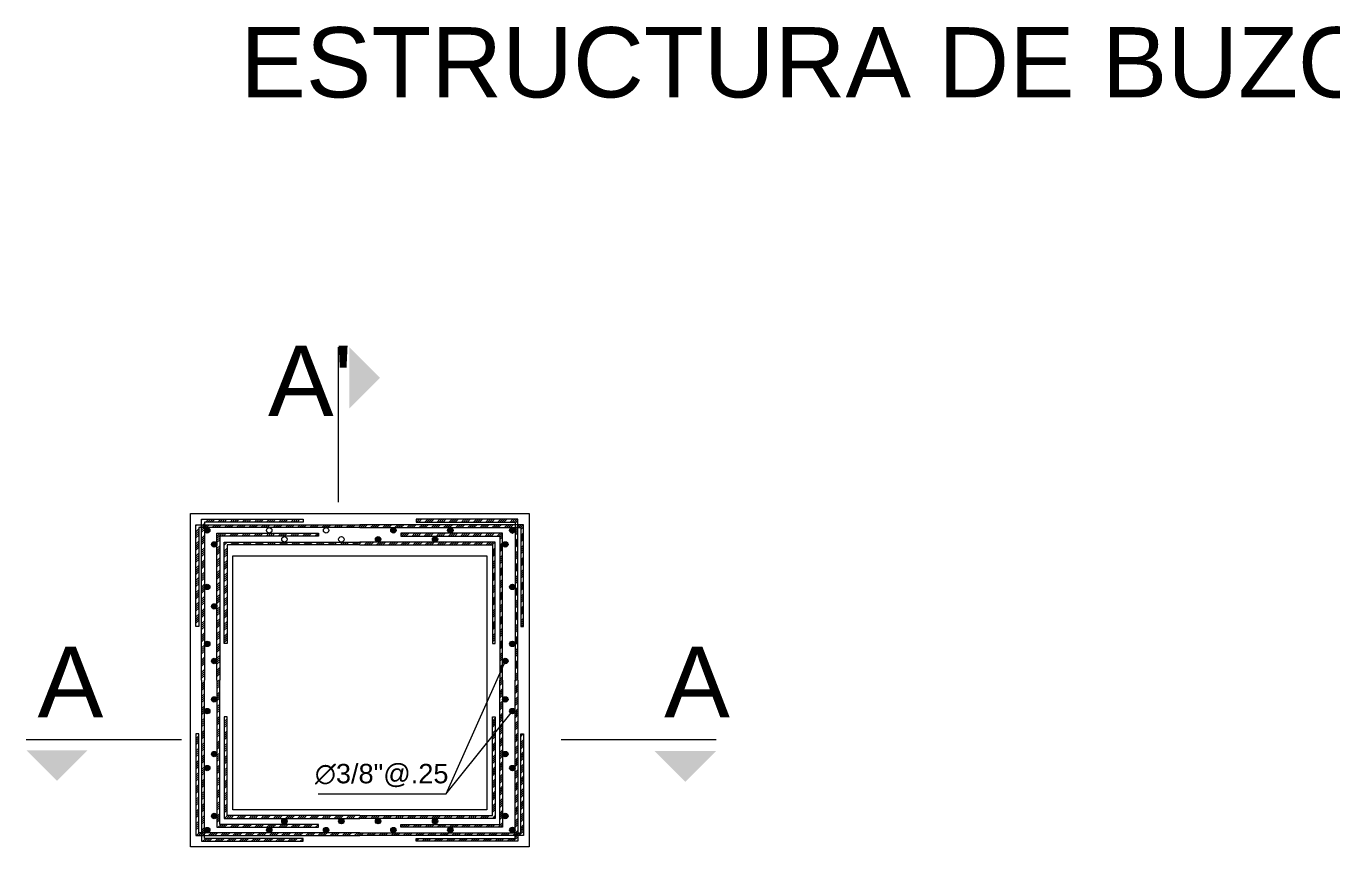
# Model space of a CAD drawing. Header units: inches. Extents: x 1693 to 10990, y 1878 to 5055.
# Drawn here: x 6189.1 to 6645.6, y 4565.3 to 4852.3 of the extents above; entities that cross this region are included whole.
import ezdxf

# ---------------------------------------------------------------- set-up
doc = ezdxf.new("R2010")
doc.units = ezdxf.units.IN
doc.layers.add('CANALES', color=104, linetype='Continuous', lineweight=15)
doc.styles.get("Standard").update_dxf_attribs({"font": 'arial.ttf'})
doc.styles.add('TITULO', font='swissl.ttf')
pattern_1 = [(45, (-31300.6844474345, -18419.16800857871), (-2.127535460776321, 2.127535460776322), []), (45, (-31299.97526864125, -18419.16800857871), (-2.127535460776321, 2.127535460776322), []), (45, (-31299.26608984801, -18419.16800857871), (-2.127535460776321, 2.127535460776322), []), (45, (-31298.55690947548, -18419.16800857871), (-2.127535460776321, 2.127535460776322), [])]
pattern_2 = [(45, (-31295.34361870668, -18414.26447979367), (-2.127535460776321, 2.127535460776322), []), (45, (-31294.63443991344, -18414.26447979367), (-2.127535460776321, 2.127535460776322), []), (45, (-31293.9252611202, -18414.26447979367), (-2.127535460776321, 2.127535460776322), []), (45, (-31293.21608074754, -18414.26447979367), (-2.127535460776321, 2.127535460776322), [])]
pattern_3 = [(45, (-31290.81309079728, -18413.16622374317), (-2.127535460776321, 2.127535460776322), []), (45, (-31290.10391200404, -18413.16622374317), (-2.127535460776321, 2.127535460776322), []), (45, (-31289.39473321079, -18413.16622374317), (-2.127535460776321, 2.127535460776322), []), (45, (-31288.68555283803, -18413.16622374317), (-2.127535460776321, 2.127535460776322), [])]

msp = doc.modelspace()

# ---------------------------------------------------------------- hatches: boundary and pattern name
at = {"layer": 'CANALES'}
h = msp.add_hatch(color=256, dxfattribs=at)
h.dxf.hatch_style = 1
h.paths.add_polyline_path([(6302.085584715824, 4718.585683400452), (6302.085584715824, 4740.078596586536), (6312.832041308866, 4729.332139993552)])
at = {"layer": 'CANALES', "ltscale": 0.3}
h = msp.add_hatch(dxfattribs=at)
h.set_pattern_fill('ANSI34', color=6, scale=0.1579417061973525)
h.set_pattern_definition(pattern_1)
h.paths.add_polyline_path([(6251.419586009928, 4623.604323122534), (6250.432450346183, 4623.604323122534), (6250.432450346183, 4679.910541381862), (6285.969334240537, 4679.910541381862), (6285.969334240537, 4678.923405718117), (6251.419586009928, 4678.923405718117)])
h = msp.add_hatch(dxfattribs=at)
h.set_pattern_fill('ANSI34', color=6, scale=0.1579417061973525)
h.set_pattern_definition(pattern_1)
h.paths.add_polyline_path([(6360.004500388401, 4623.604323122534), (6360.991636052146, 4623.604323122534), (6360.991636052146, 4679.910541381862), (6325.454752157792, 4679.910541381862), (6325.454752157792, 4678.923405718117), (6360.004500388401, 4678.923405718117)])
h = msp.add_hatch(dxfattribs=at)
h.set_pattern_fill('ANSI34', color=6, scale=0.1579417061973525)
h.set_pattern_definition(pattern_1)
h.paths.add_polyline_path([(6305.712047515204, 4677.936270054372), (6305.712047515204, 4676.949134390685), (6249.445314682438, 4676.949134390685), (6249.445314682438, 4642.399386159959), (6248.458179018693, 4642.399386159959), (6248.458179018693, 4677.936270054372)])
h = msp.add_hatch(color=6, dxfattribs=at)
h.dxf.hatch_style = 1
edge = h.paths.add_edge_path()
edge.add_arc((6252.367236247053, 4676.001484153443), 0.9476502371841151, -90, 270, ccw=False)
h = msp.add_hatch(color=6, dxfattribs=at)
h.dxf.hatch_style = 1
edge = h.paths.add_edge_path()
edge.add_arc((6252.367236247053, 4676.001484153443), 0.9476502371841151, -1.272221872585407e-14, 360)
h = msp.add_hatch(color=6, dxfattribs=at)
h.dxf.hatch_style = 1
edge = h.paths.add_edge_path()
edge.add_arc((6252.367236247053, 4676.001484153443), 0.9476502371841151, 180, 540, ccw=False)
h = msp.add_hatch(color=6, dxfattribs=at)
h.dxf.hatch_style = 1
edge = h.paths.add_edge_path()
edge.add_arc((6252.367236247053, 4676.001484153443), 0.9476502371841151, 270, 630)
h = msp.add_hatch(color=6, dxfattribs=at)
h.dxf.hatch_style = 1
edge = h.paths.add_edge_path()
edge.add_arc((6252.367236247053, 4676.001484153443), 0.9476502371841151, 180, 540, ccw=False)
h = msp.add_hatch(color=6, dxfattribs=at)
h.dxf.hatch_style = 1
edge = h.paths.add_edge_path()
edge.add_arc((6252.367236247053, 4676.001484153443), 0.9476502371841151, 270, 630)
h = msp.add_hatch(color=6, dxfattribs=at)
h.dxf.hatch_style = 1
edge = h.paths.add_edge_path()
edge.add_arc((6274.044735422707, 4676.001484153443), 0.9476502371841151, -1.272221872585407e-14, 360)
h = msp.add_hatch(color=6, dxfattribs=at)
h.dxf.hatch_style = 1
edge = h.paths.add_edge_path()
edge.add_arc((6293.94539040362, 4676.001484153443), 0.9476502371841151, -1.272221872585407e-14, 360)
h = msp.add_hatch(dxfattribs=at)
h.set_pattern_fill('ANSI34', color=6, scale=0.1579417061973525)
h.set_pattern_definition(pattern_1)
h.paths.add_polyline_path([(6305.712038883124, 4677.936270054372), (6305.712038883124, 4676.949134390685), (6361.978771715891, 4676.949134390685), (6361.978771715891, 4642.399386159959), (6362.965907379636, 4642.399386159959), (6362.965907379636, 4677.936270054372)])
h = msp.add_hatch(color=6, dxfattribs=at)
h.dxf.hatch_style = 1
edge = h.paths.add_edge_path()
edge.add_arc((6317.478695994709, 4676.001484153443), 0.9476502371841151, 180, 540, ccw=False)
h = msp.add_hatch(color=6, dxfattribs=at)
h.dxf.hatch_style = 1
edge = h.paths.add_edge_path()
edge.add_arc((6337.379350975621, 4676.001484153443), 0.9476502371841151, 180, 540, ccw=False)
h = msp.add_hatch(color=6, dxfattribs=at)
h.dxf.hatch_style = 1
edge = h.paths.add_edge_path()
edge.add_arc((6359.056850151275, 4676.001484153443), 0.9476502371841151, 270, 630)
h = msp.add_hatch(color=6, dxfattribs=at)
h.dxf.hatch_style = 1
edge = h.paths.add_edge_path()
edge.add_arc((6359.056850151275, 4676.001484153443), 0.9476502371841151, 180, 540, ccw=False)
h = msp.add_hatch(color=6, dxfattribs=at)
h.dxf.hatch_style = 1
edge = h.paths.add_edge_path()
edge.add_arc((6359.063662237837, 4676.001484153443), 0.9476502371841151, -90, 270, ccw=False)
h = msp.add_hatch(color=6, dxfattribs=at)
h.dxf.hatch_style = 1
edge = h.paths.add_edge_path()
edge.add_arc((6359.063662237837, 4676.001484153443), 0.9476502371841151, -1.272221872585407e-14, 360)
h = msp.add_hatch(color=6, dxfattribs=at)
h.dxf.hatch_style = 1
edge = h.paths.add_edge_path()
edge.add_arc((6359.063662237837, 4676.001484153443), 0.9476502371841151, 180, 540, ccw=False)
h = msp.add_hatch(color=6, dxfattribs=at)
h.dxf.hatch_style = 1
edge = h.paths.add_edge_path()
edge.add_arc((6359.063662237837, 4676.001484153443), 0.9476502371841151, 270, 630)
h = msp.add_hatch(color=6, dxfattribs=at)
h.dxf.hatch_style = 1
edge = h.paths.add_edge_path()
edge.add_arc((6359.063662237837, 4676.001484153443), 0.9476502371841151, 180, 540, ccw=False)
h = msp.add_hatch(color=6, dxfattribs=at)
h.dxf.hatch_style = 1
edge = h.paths.add_edge_path()
edge.add_arc((6359.063662237837, 4676.001484153443), 0.9476502371841151, 270, 630)
h = msp.add_hatch(color=6, dxfattribs=at)
h.dxf.hatch_style = 1
edge = h.paths.add_edge_path()
edge.add_arc((6254.825628836872, 4671.097955368459), 0.9476502371841151, -90, 270, ccw=False)
h = msp.add_hatch(color=6, dxfattribs=at)
h.dxf.hatch_style = 1
edge = h.paths.add_edge_path()
edge.add_arc((6254.825628836872, 4671.097955368459), 0.9476502371841151, -1.272221872585407e-14, 360)
h = msp.add_hatch(color=6, dxfattribs=at)
h.dxf.hatch_style = 1
edge = h.paths.add_edge_path()
edge.add_arc((6254.825628836872, 4671.097955368459), 0.9476502371841151, -90, 270, ccw=False)
h = msp.add_hatch(color=6, dxfattribs=at)
h.dxf.hatch_style = 1
edge = h.paths.add_edge_path()
edge.add_arc((6254.825628836872, 4671.097955368459), 0.9476502371841151, -1.272221872585407e-14, 360)
h = msp.add_hatch(color=6, dxfattribs=at)
h.dxf.hatch_style = 1
edge = h.paths.add_edge_path()
edge.add_arc((6254.825628836872, 4671.097955368459), 0.9476502371841151, -180, 180, ccw=False)
h = msp.add_hatch(color=6, dxfattribs=at)
h.dxf.hatch_style = 1
edge = h.paths.add_edge_path()
edge.add_arc((6254.825628836872, 4671.097955368459), 0.9476502371841151, -90.00000000000001, 270)
h = msp.add_hatch(color=6, dxfattribs=at)
h.dxf.hatch_style = 1
edge = h.paths.add_edge_path()
edge.add_arc((6254.825628836872, 4671.097955368459), 0.9476502371841151, -180, 180, ccw=False)
h = msp.add_hatch(color=6, dxfattribs=at)
h.dxf.hatch_style = 1
edge = h.paths.add_edge_path()
edge.add_arc((6254.825628836872, 4671.097955368459), 0.9476502371841151, -90.00000000000001, 270)
h = msp.add_hatch(dxfattribs=at)
h.set_pattern_fill('ANSI34', color=6, scale=0.1579417061973525)
h.set_pattern_definition(pattern_2)
h.paths.add_polyline_path([(6256.760414737859, 4623.604323122476), (6255.773279073765, 4623.604323122476), (6255.773279073997, 4675.00701259682), (6291.310162968468, 4675.00701259682), (6291.310162968468, 4674.019876933075), (6256.760414737742, 4674.019876933075)])
h = msp.add_hatch(dxfattribs=at)
h.set_pattern_fill('ANSI34', color=6, scale=0.1579417061973525)
h.set_pattern_definition(pattern_3)
h.paths.add_polyline_path([(6305.712047515204, 4671.934485218895), (6305.712047515088, 4670.94734955515), (6259.316671319655, 4670.94734955515), (6259.316671319655, 4636.397601324483), (6258.32953565591, 4636.397601324483), (6258.32953565591, 4671.934485218895)])
h = msp.add_hatch(color=6, dxfattribs=at)
h.dxf.hatch_style = 1
edge = h.paths.add_edge_path()
edge.add_arc((6279.385564150522, 4672.88213545602), 0.9476502371841151, -1.272221872585407e-14, 360)
h = msp.add_hatch(color=6, dxfattribs=at)
h.dxf.hatch_style = 1
edge = h.paths.add_edge_path()
edge.add_arc((6279.385564150522, 4672.88213545602), 0.9476502371841151, -1.272221872585407e-14, 360)
h = msp.add_hatch(color=6, dxfattribs=at)
h.dxf.hatch_style = 1
edge = h.paths.add_edge_path()
edge.add_arc((6299.286219131434, 4672.882135456079), 0.9476502371841151, -1.272221872585407e-14, 360)
h = msp.add_hatch(color=6, dxfattribs=at)
h.dxf.hatch_style = 1
edge = h.paths.add_edge_path()
edge.add_arc((6299.286219131434, 4672.882135456079), 0.9476502371841151, -1.272221872585407e-14, 360)
h = msp.add_hatch(dxfattribs=at)
h.set_pattern_fill('ANSI34', color=6, scale=0.1579417061973525)
h.set_pattern_definition(pattern_3)
h.paths.add_polyline_path([(6305.712029687711, 4671.934485218895), (6305.712029875605, 4670.94734955515), (6352.107406071038, 4670.947358382575), (6352.107412644546, 4636.397610151849), (6353.094548308291, 4636.397610339685), (6353.094541547005, 4671.934494234039)])
h = msp.add_hatch(color=6, dxfattribs=at)
h.dxf.hatch_style = 1
edge = h.paths.add_edge_path()
edge.add_arc((6312.13785789127, 4672.882136678731), 0.9476502371841149, -179.99998909869373, 180.0000109013063, ccw=False)
h = msp.add_hatch(color=6, dxfattribs=at)
h.dxf.hatch_style = 1
edge = h.paths.add_edge_path()
edge.add_arc((6312.13785789127, 4672.882136678731), 0.9476502371841149, -179.99998909869373, 180.0000109013063, ccw=False)
h = msp.add_hatch(dxfattribs=at)
h.set_pattern_fill('ANSI34', color=6, scale=0.1579417061973525)
h.set_pattern_definition(pattern_2)
h.paths.add_polyline_path([(6354.663671660353, 4623.604332436225), (6355.650807324564, 4623.604332624061), (6355.65079754428, 4675.007022098347), (6320.113913649926, 4675.007015337003), (6320.113913837704, 4674.019879673258), (6354.663662068313, 4674.019886246766)])
h = msp.add_hatch(color=6, dxfattribs=at)
h.dxf.hatch_style = 1
edge = h.paths.add_edge_path()
edge.add_arc((6332.038512872183, 4672.882140465023), 0.9476502371841149, -179.99998909869373, 180.0000109013063, ccw=False)
h = msp.add_hatch(color=6, dxfattribs=at)
h.dxf.hatch_style = 1
edge = h.paths.add_edge_path()
edge.add_arc((6332.038512872183, 4672.882140465023), 0.9476502371841149, -179.99998909869373, 180.0000109013063, ccw=False)
h = msp.add_hatch(color=6, dxfattribs=at)
h.dxf.hatch_style = 1
edge = h.paths.add_edge_path()
edge.add_arc((6356.598448525183, 4671.097965050314), 0.9476502371841149, -89.99998909869369, 270.0000109013063)
h = msp.add_hatch(color=6, dxfattribs=at)
h.dxf.hatch_style = 1
edge = h.paths.add_edge_path()
edge.add_arc((6356.598448525183, 4671.097965050256), 0.9476502371841149, -179.99998909869373, 180.0000109013063, ccw=False)
h = msp.add_hatch(color=6, dxfattribs=at)
h.dxf.hatch_style = 1
edge = h.paths.add_edge_path()
edge.add_arc((6356.598448525183, 4671.097965050314), 0.9476502371841149, -89.99998909869369, 270.0000109013063)
h = msp.add_hatch(color=6, dxfattribs=at)
h.dxf.hatch_style = 1
edge = h.paths.add_edge_path()
edge.add_arc((6356.598448525183, 4671.097965050256), 0.9476502371841149, -179.99998909869373, 180.0000109013063, ccw=False)
h = msp.add_hatch(color=6, dxfattribs=at)
h.dxf.hatch_style = 1
edge = h.paths.add_edge_path()
edge.add_arc((6356.598448525183, 4671.097965050256), 0.9476502371841149, 1.090130631217298e-05, 360.0000109013063)
h = msp.add_hatch(color=6, dxfattribs=at)
h.dxf.hatch_style = 1
edge = h.paths.add_edge_path()
edge.add_arc((6356.598448525183, 4671.097965050256), 0.9476502371841149, -89.99998909869367, 270.0000109013063, ccw=False)
h = msp.add_hatch(color=6, dxfattribs=at)
h.dxf.hatch_style = 1
edge = h.paths.add_edge_path()
edge.add_arc((6356.598448525183, 4671.097965050256), 0.9476502371841149, 1.090130631217298e-05, 360.0000109013063)
h = msp.add_hatch(color=6, dxfattribs=at)
h.dxf.hatch_style = 1
edge = h.paths.add_edge_path()
edge.add_arc((6356.598448525183, 4671.097965050256), 0.9476502371841149, -89.99998909869367, 270.0000109013063, ccw=False)
h = msp.add_hatch(color=6, dxfattribs=at)
h.dxf.hatch_style = 1
edge = h.paths.add_edge_path()
edge.add_arc((6252.367236247053, 4656.219276820135), 0.9476502371841151, 270, 630)
h = msp.add_hatch(color=6, dxfattribs=at)
h.dxf.hatch_style = 1
edge = h.paths.add_edge_path()
edge.add_arc((6252.367236247053, 4656.219276820135), 0.9476502371841151, 270, 630)
h = msp.add_hatch(color=6, dxfattribs=at)
h.dxf.hatch_style = 1
edge = h.paths.add_edge_path()
edge.add_arc((6359.063662237837, 4656.219276820135), 0.9476502371841151, 270, 630)
h = msp.add_hatch(color=6, dxfattribs=at)
h.dxf.hatch_style = 1
edge = h.paths.add_edge_path()
edge.add_arc((6359.063662237837, 4656.219276820135), 0.9476502371841151, 270, 630)
h = msp.add_hatch(color=6, dxfattribs=at)
h.dxf.hatch_style = 1
edge = h.paths.add_edge_path()
edge.add_arc((6254.825628836872, 4649.420456192864), 0.9476502371841151, -90.00000000000001, 270)
h = msp.add_hatch(color=6, dxfattribs=at)
h.dxf.hatch_style = 1
edge = h.paths.add_edge_path()
edge.add_arc((6254.825628836872, 4649.420456192864), 0.9476502371841151, -90.00000000000001, 270)
h = msp.add_hatch(color=6, dxfattribs=at)
h.dxf.hatch_style = 1
edge = h.paths.add_edge_path()
edge.add_arc((6252.367236247053, 4636.318621839222), 0.9476502371841151, 270, 630)
h = msp.add_hatch(color=6, dxfattribs=at)
h.dxf.hatch_style = 1
edge = h.paths.add_edge_path()
edge.add_arc((6252.367236247053, 4636.318621839222), 0.9476502371841151, 270, 630)
h = msp.add_hatch(color=6, dxfattribs=at)
h.dxf.hatch_style = 1
edge = h.paths.add_edge_path()
edge.add_arc((6359.063662237837, 4636.318621839222), 0.9476502371841151, 270, 630)
h = msp.add_hatch(color=6, dxfattribs=at)
h.dxf.hatch_style = 1
edge = h.paths.add_edge_path()
edge.add_arc((6359.063662237837, 4636.318621839222), 0.9476502371841151, 270, 630)
h = msp.add_hatch(color=6, dxfattribs=at)
h.dxf.hatch_style = 1
edge = h.paths.add_edge_path()
edge.add_arc((6254.825628836872, 4630.316845635884), 0.9476502371841151, -90.00000000000001, 270)
h = msp.add_hatch(color=6, dxfattribs=at)
h.dxf.hatch_style = 1
edge = h.paths.add_edge_path()
edge.add_arc((6254.825628836872, 4630.316845635884), 0.9476502371841151, -90.00000000000001, 270)
h = msp.add_hatch(color=6, dxfattribs=at)
h.dxf.hatch_style = 1
edge = h.paths.add_edge_path()
edge.add_arc((6356.598456284381, 4630.316855317738), 0.9476502371841149, -89.99998909869367, 270.0000109013063, ccw=False)
h = msp.add_hatch(color=6, dxfattribs=at)
h.dxf.hatch_style = 1
edge = h.paths.add_edge_path()
edge.add_arc((6356.598456284381, 4630.316855317738), 0.9476502371841149, -89.99998909869367, 270.0000109013063, ccw=False)
h = msp.add_hatch(dxfattribs=at)
h.set_pattern_fill('ANSI34', color=6, scale=0.1579417061973525)
h.set_pattern_definition(pattern_1)
h.paths.add_polyline_path([(6251.419586009928, 4623.604323122476), (6250.432450346183, 4623.604323122476), (6250.432450346183, 4567.298104863148), (6285.969334240537, 4567.298104863148), (6285.969334240537, 4568.285240526893), (6251.419586009928, 4568.285240526893)])
h = msp.add_hatch(dxfattribs=at)
h.set_pattern_fill('ANSI34', color=6, scale=0.1579417061973525)
h.set_pattern_definition(pattern_2)
h.paths.add_polyline_path([(6256.760414737859, 4623.604323122476), (6255.773279073765, 4623.604323122476), (6255.773279073997, 4572.20163364819), (6291.310162968468, 4572.20163364819), (6291.310162968468, 4573.188769311935), (6256.760414737742, 4573.188769311935)])
h = msp.add_hatch(dxfattribs=at)
h.set_pattern_fill('ANSI34', color=6, scale=0.1579417061973525)
h.set_pattern_definition(pattern_2)
h.paths.add_polyline_path([(6354.663671660353, 4623.604332436225), (6355.650807324564, 4623.604332624061), (6355.650817104499, 4572.201643149718), (6320.113933210028, 4572.201636388316), (6320.11393302225, 4573.188772052061), (6354.66368125286, 4573.188778625627)])
h = msp.add_hatch(dxfattribs=at)
h.set_pattern_fill('ANSI34', color=6, scale=0.1579417061973525)
h.set_pattern_definition(pattern_1)
h.paths.add_polyline_path([(6360.004500388401, 4623.604323122476), (6360.991636052146, 4623.604323122476), (6360.991636052146, 4567.298104863148), (6325.454752157792, 4567.298104863148), (6325.454752157792, 4568.285240526893), (6360.004500388401, 4568.285240526893)])
h = msp.add_hatch(color=6, dxfattribs=at)
h.dxf.hatch_style = 1
edge = h.paths.add_edge_path()
edge.add_arc((6254.825628836872, 4616.891800609126), 0.9476502371841151, 90, 450, ccw=False)
h = msp.add_hatch(color=6, dxfattribs=at)
h.dxf.hatch_style = 1
edge = h.paths.add_edge_path()
edge.add_arc((6254.825628836872, 4616.891800609126), 0.9476502371841151, 90, 450, ccw=False)
h = msp.add_hatch(color=6, dxfattribs=at)
h.dxf.hatch_style = 1
edge = h.paths.add_edge_path()
edge.add_arc((6356.598458838649, 4616.891810290923), 0.9476502371841149, -269.9999890986937, 90.00001090130631)
h = msp.add_hatch(color=6, dxfattribs=at)
h.dxf.hatch_style = 1
edge = h.paths.add_edge_path()
edge.add_arc((6356.598458838649, 4616.891810290923), 0.9476502371841149, -269.9999890986937, 90.00001090130631)
h = msp.add_hatch(color=6, dxfattribs=at)
h.dxf.hatch_style = 1
edge = h.paths.add_edge_path()
edge.add_arc((6252.367236247053, 4612.785316248017), 0.9476502371841151, 90, 450, ccw=False)
h = msp.add_hatch(color=6, dxfattribs=at)
h.dxf.hatch_style = 1
edge = h.paths.add_edge_path()
edge.add_arc((6252.367236247053, 4612.785316248017), 0.9476502371841151, 90, 450, ccw=False)
h = msp.add_hatch(color=6, dxfattribs=at)
h.dxf.hatch_style = 1
edge = h.paths.add_edge_path()
edge.add_arc((6359.063662237837, 4612.785316248017), 0.9476502371841151, 90, 450, ccw=False)
h = msp.add_hatch(color=6, dxfattribs=at)
h.dxf.hatch_style = 1
edge = h.paths.add_edge_path()
edge.add_arc((6359.063662237837, 4612.785316248017), 0.9476502371841151, 90, 450, ccw=False)
h = msp.add_hatch(dxfattribs=at)
h.set_pattern_fill('ANSI34', color=6, scale=0.1579417061973525)
h.set_pattern_definition(pattern_3)
h.paths.add_polyline_path([(6305.712047515204, 4575.274161026056), (6305.712047515088, 4576.261296689801), (6259.316671319655, 4576.261296689801), (6259.316671319655, 4610.811044920527), (6258.32953565591, 4610.811044920527), (6258.32953565591, 4575.274161026115)])
h = msp.add_hatch(dxfattribs=at)
h.set_pattern_fill('ANSI34', color=6, scale=0.1579417061973525)
h.set_pattern_definition(pattern_3)
h.paths.add_polyline_path([(6305.712048078654, 4575.274161026056), (6305.712047890876, 4576.261296689801), (6352.107424086309, 4576.261305517226), (6352.107417512801, 4610.811053747893), (6353.094553176546, 4610.811053935671), (6353.094559937832, 4575.274170041259)])
h = msp.add_hatch(dxfattribs=at)
h.set_pattern_fill('ANSI34', color=6, scale=0.1579417061973525)
h.set_pattern_definition(pattern_1)
h.paths.add_polyline_path([(6305.712047515204, 4569.27237619058), (6305.712047515204, 4570.259511854325), (6249.445314682438, 4570.259511854325), (6249.445314682438, 4604.809260084992), (6248.458179018693, 4604.809260084992), (6248.458179018693, 4569.272376190638)])
h = msp.add_hatch(dxfattribs=at)
h.set_pattern_fill('ANSI34', color=6, scale=0.1579417061973525)
h.set_pattern_definition(pattern_1)
h.paths.add_polyline_path([(6305.712038883124, 4569.27237619058), (6305.712038883124, 4570.259511854325), (6361.978771715891, 4570.259511854325), (6361.978771715891, 4604.809260084992), (6362.965907379636, 4604.809260084992), (6362.965907379636, 4569.272376190638)])
at = {"layer": 'CANALES'}
h = msp.add_hatch(color=256, dxfattribs=at)
h.dxf.hatch_style = 1
h.paths.add_polyline_path([(6189.100417371606, 4599.140382891987), (6210.593330557575, 4599.140382891987), (6199.846873964416, 4588.393926298944)])
at = {"layer": 'CANALES', "ltscale": 0.3}
h = msp.add_hatch(color=6, dxfattribs=at)
h.dxf.hatch_style = 1
edge = h.paths.add_edge_path()
edge.add_arc((6254.825628836872, 4597.788190052146), 0.9476502371841151, 90, 450, ccw=False)
h = msp.add_hatch(color=6, dxfattribs=at)
h.dxf.hatch_style = 1
edge = h.paths.add_edge_path()
edge.add_arc((6254.825628836872, 4597.788190052146), 0.9476502371841151, 90, 450, ccw=False)
h = msp.add_hatch(color=6, dxfattribs=at)
h.dxf.hatch_style = 1
edge = h.paths.add_edge_path()
edge.add_arc((6356.598462473485, 4597.788199734001), 0.9476502371841149, -269.9999890986937, 90.00001090130631)
h = msp.add_hatch(color=6, dxfattribs=at)
h.dxf.hatch_style = 1
edge = h.paths.add_edge_path()
edge.add_arc((6356.598462473485, 4597.788199734001), 0.9476502371841149, -269.9999890986937, 90.00001090130631)
at = {"layer": 'CANALES'}
h = msp.add_hatch(color=256, dxfattribs=at)
h.dxf.hatch_style = 1
h.paths.add_polyline_path([(6408.786679150537, 4598.796978902828), (6430.279592336505, 4598.796978902828), (6419.533135743462, 4588.050522309786)])
at = {"layer": 'CANALES', "ltscale": 0.3}
h = msp.add_hatch(color=6, dxfattribs=at)
h.dxf.hatch_style = 1
edge = h.paths.add_edge_path()
edge.add_arc((6252.367236247053, 4592.884661267104), 0.9476502371841151, 90, 450, ccw=False)
h = msp.add_hatch(color=6, dxfattribs=at)
h.dxf.hatch_style = 1
edge = h.paths.add_edge_path()
edge.add_arc((6252.367236247053, 4592.884661267104), 0.9476502371841151, 90, 450, ccw=False)
h = msp.add_hatch(color=6, dxfattribs=at)
h.dxf.hatch_style = 1
edge = h.paths.add_edge_path()
edge.add_arc((6359.063662237837, 4592.884661267104), 0.9476502371841151, 90, 450, ccw=False)
h = msp.add_hatch(color=6, dxfattribs=at)
h.dxf.hatch_style = 1
edge = h.paths.add_edge_path()
edge.add_arc((6359.063662237837, 4592.884661267104), 0.9476502371841151, 90, 450, ccw=False)
h = msp.add_hatch(color=6, dxfattribs=at)
h.dxf.hatch_style = 1
edge = h.paths.add_edge_path()
edge.add_arc((6254.825628836872, 4576.110690876551), 0.9476502371841151, 89.99999999999999, 450)
h = msp.add_hatch(color=6, dxfattribs=at)
h.dxf.hatch_style = 1
edge = h.paths.add_edge_path()
edge.add_arc((6254.825628836872, 4576.110690876551), 0.9476502371841151, 0, 360, ccw=False)
h = msp.add_hatch(color=6, dxfattribs=at)
h.dxf.hatch_style = 1
edge = h.paths.add_edge_path()
edge.add_arc((6254.825628836872, 4576.110690876551), 0.9476502371841151, 89.99999999999999, 450)
h = msp.add_hatch(color=6, dxfattribs=at)
h.dxf.hatch_style = 1
edge = h.paths.add_edge_path()
edge.add_arc((6254.825628836872, 4576.110690876551), 0.9476502371841151, 0, 360, ccw=False)
h = msp.add_hatch(color=6, dxfattribs=at)
h.dxf.hatch_style = 1
edge = h.paths.add_edge_path()
edge.add_arc((6254.825628836872, 4576.110690876551), 0.9476502371841151, 180, 540)
h = msp.add_hatch(color=6, dxfattribs=at)
h.dxf.hatch_style = 1
edge = h.paths.add_edge_path()
edge.add_arc((6254.825628836872, 4576.110690876551), 0.9476502371841151, 90, 450, ccw=False)
h = msp.add_hatch(color=6, dxfattribs=at)
h.dxf.hatch_style = 1
edge = h.paths.add_edge_path()
edge.add_arc((6254.825628836872, 4576.110690876551), 0.9476502371841151, 180, 540)
h = msp.add_hatch(color=6, dxfattribs=at)
h.dxf.hatch_style = 1
edge = h.paths.add_edge_path()
edge.add_arc((6254.825628836872, 4576.110690876551), 0.9476502371841151, 90, 450, ccw=False)
h = msp.add_hatch(color=6, dxfattribs=at)
h.dxf.hatch_style = 1
edge = h.paths.add_edge_path()
edge.add_arc((6279.385564150522, 4574.326510788931), 0.9476502371841151, 0, 360, ccw=False)
h = msp.add_hatch(color=6, dxfattribs=at)
h.dxf.hatch_style = 1
edge = h.paths.add_edge_path()
edge.add_arc((6279.385564150522, 4574.326510788931), 0.9476502371841151, 0, 360, ccw=False)
h = msp.add_hatch(color=6, dxfattribs=at)
h.dxf.hatch_style = 1
edge = h.paths.add_edge_path()
edge.add_arc((6299.286219131434, 4574.326510788873), 0.9476502371841151, 0, 360, ccw=False)
h = msp.add_hatch(color=6, dxfattribs=at)
h.dxf.hatch_style = 1
edge = h.paths.add_edge_path()
edge.add_arc((6299.286219131434, 4574.326510788873), 0.9476502371841151, 0, 360, ccw=False)
h = msp.add_hatch(color=6, dxfattribs=at)
h.dxf.hatch_style = 1
edge = h.paths.add_edge_path()
edge.add_arc((6312.137876642752, 4574.326512011525), 0.9476502371841149, -179.9999890986937, 180.0000109013063)
h = msp.add_hatch(color=6, dxfattribs=at)
h.dxf.hatch_style = 1
edge = h.paths.add_edge_path()
edge.add_arc((6312.137876642752, 4574.326512011525), 0.9476502371841149, -179.9999890986937, 180.0000109013063)
h = msp.add_hatch(color=6, dxfattribs=at)
h.dxf.hatch_style = 1
edge = h.paths.add_edge_path()
edge.add_arc((6332.038531623664, 4574.326515797933), 0.9476502371841149, -179.9999890986937, 180.0000109013063)
h = msp.add_hatch(color=6, dxfattribs=at)
h.dxf.hatch_style = 1
edge = h.paths.add_edge_path()
edge.add_arc((6332.038531623664, 4574.326515797933), 0.9476502371841149, -179.9999890986937, 180.0000109013063)
h = msp.add_hatch(color=6, dxfattribs=at)
h.dxf.hatch_style = 1
edge = h.paths.add_edge_path()
edge.add_arc((6356.598466597847, 4576.110700558347), 0.9476502371841149, -269.99998909869373, 90.00001090130633, ccw=False)
h = msp.add_hatch(color=6, dxfattribs=at)
h.dxf.hatch_style = 1
edge = h.paths.add_edge_path()
edge.add_arc((6356.598466597847, 4576.110700558347), 0.9476502371841149, -179.9999890986937, 180.0000109013063)
h = msp.add_hatch(color=6, dxfattribs=at)
h.dxf.hatch_style = 1
edge = h.paths.add_edge_path()
edge.add_arc((6356.598466597847, 4576.110700558347), 0.9476502371841149, -269.99998909869373, 90.00001090130633, ccw=False)
h = msp.add_hatch(color=6, dxfattribs=at)
h.dxf.hatch_style = 1
edge = h.paths.add_edge_path()
edge.add_arc((6356.598466597847, 4576.110700558347), 0.9476502371841149, -179.9999890986937, 180.0000109013063)
h = msp.add_hatch(color=6, dxfattribs=at)
h.dxf.hatch_style = 1
edge = h.paths.add_edge_path()
edge.add_arc((6356.598466597963, 4576.110700558347), 0.9476502371841149, -359.99998909869373, 1.0901306325195037e-05, ccw=False)
h = msp.add_hatch(color=6, dxfattribs=at)
h.dxf.hatch_style = 1
edge = h.paths.add_edge_path()
edge.add_arc((6356.598466597963, 4576.110700558347), 0.9476502371841149, -269.9999890986937, 90.00001090130631)
h = msp.add_hatch(color=6, dxfattribs=at)
h.dxf.hatch_style = 1
edge = h.paths.add_edge_path()
edge.add_arc((6356.598466597963, 4576.110700558347), 0.9476502371841149, -359.99998909869373, 1.0901306325195037e-05, ccw=False)
h = msp.add_hatch(color=6, dxfattribs=at)
h.dxf.hatch_style = 1
edge = h.paths.add_edge_path()
edge.add_arc((6356.598466597963, 4576.110700558347), 0.9476502371841149, -269.9999890986937, 90.00001090130631)
h = msp.add_hatch(color=6, dxfattribs=at)
h.dxf.hatch_style = 1
edge = h.paths.add_edge_path()
edge.add_arc((6252.367236247053, 4571.207162091509), 0.9476502371841151, 89.99999999999999, 450)
h = msp.add_hatch(color=6, dxfattribs=at)
h.dxf.hatch_style = 1
edge = h.paths.add_edge_path()
edge.add_arc((6252.367236247053, 4571.207162091509), 0.9476502371841151, 0, 360, ccw=False)
h = msp.add_hatch(color=6, dxfattribs=at)
h.dxf.hatch_style = 1
edge = h.paths.add_edge_path()
edge.add_arc((6252.367236247053, 4571.207162091509), 0.9476502371841151, 89.99999999999999, 450)
h = msp.add_hatch(color=6, dxfattribs=at)
h.dxf.hatch_style = 1
edge = h.paths.add_edge_path()
edge.add_arc((6252.367236247053, 4571.207162091509), 0.9476502371841151, 0, 360, ccw=False)
h = msp.add_hatch(color=6, dxfattribs=at)
h.dxf.hatch_style = 1
edge = h.paths.add_edge_path()
edge.add_arc((6252.367236247053, 4571.207162091509), 0.9476502371841151, 180, 540)
h = msp.add_hatch(color=6, dxfattribs=at)
h.dxf.hatch_style = 1
edge = h.paths.add_edge_path()
edge.add_arc((6252.367236247053, 4571.207162091509), 0.9476502371841151, 90, 450, ccw=False)
h = msp.add_hatch(color=6, dxfattribs=at)
h.dxf.hatch_style = 1
edge = h.paths.add_edge_path()
edge.add_arc((6252.367236247053, 4571.207162091509), 0.9476502371841151, 180, 540)
h = msp.add_hatch(color=6, dxfattribs=at)
h.dxf.hatch_style = 1
edge = h.paths.add_edge_path()
edge.add_arc((6252.367236247053, 4571.207162091509), 0.9476502371841151, 90, 450, ccw=False)
h = msp.add_hatch(color=6, dxfattribs=at)
h.dxf.hatch_style = 1
edge = h.paths.add_edge_path()
edge.add_arc((6274.044735422707, 4571.207162091509), 0.9476502371841151, 0, 360, ccw=False)
h = msp.add_hatch(color=6, dxfattribs=at)
h.dxf.hatch_style = 1
edge = h.paths.add_edge_path()
edge.add_arc((6274.044735422707, 4571.207162091509), 0.9476502371841151, 0, 360, ccw=False)
h = msp.add_hatch(color=6, dxfattribs=at)
h.dxf.hatch_style = 1
edge = h.paths.add_edge_path()
edge.add_arc((6293.94539040362, 4571.207162091509), 0.9476502371841151, 0, 360, ccw=False)
h = msp.add_hatch(color=6, dxfattribs=at)
h.dxf.hatch_style = 1
edge = h.paths.add_edge_path()
edge.add_arc((6293.94539040362, 4571.207162091509), 0.9476502371841151, 0, 360, ccw=False)
h = msp.add_hatch(color=6, dxfattribs=at)
h.dxf.hatch_style = 1
edge = h.paths.add_edge_path()
edge.add_arc((6317.478695994709, 4571.207162091509), 0.9476502371841151, 180, 540)
h = msp.add_hatch(color=6, dxfattribs=at)
h.dxf.hatch_style = 1
edge = h.paths.add_edge_path()
edge.add_arc((6317.478695994709, 4571.207162091509), 0.9476502371841151, 180, 540)
h = msp.add_hatch(color=6, dxfattribs=at)
h.dxf.hatch_style = 1
edge = h.paths.add_edge_path()
edge.add_arc((6337.379350975621, 4571.207162091509), 0.9476502371841151, 180, 540)
h = msp.add_hatch(color=6, dxfattribs=at)
h.dxf.hatch_style = 1
edge = h.paths.add_edge_path()
edge.add_arc((6337.379350975621, 4571.207162091509), 0.9476502371841151, 180, 540)
h = msp.add_hatch(color=6, dxfattribs=at)
h.dxf.hatch_style = 1
edge = h.paths.add_edge_path()
edge.add_arc((6359.056850151275, 4571.207162091509), 0.9476502371841151, 90, 450, ccw=False)
h = msp.add_hatch(color=6, dxfattribs=at)
h.dxf.hatch_style = 1
edge = h.paths.add_edge_path()
edge.add_arc((6359.056850151275, 4571.207162091509), 0.9476502371841151, 180, 540)
h = msp.add_hatch(color=6, dxfattribs=at)
h.dxf.hatch_style = 1
edge = h.paths.add_edge_path()
edge.add_arc((6359.056850151275, 4571.207162091509), 0.9476502371841151, 90, 450, ccw=False)
h = msp.add_hatch(color=6, dxfattribs=at)
h.dxf.hatch_style = 1
edge = h.paths.add_edge_path()
edge.add_arc((6359.056850151275, 4571.207162091509), 0.9476502371841151, 180, 540)
h = msp.add_hatch(color=6, dxfattribs=at)
h.dxf.hatch_style = 1
edge = h.paths.add_edge_path()
edge.add_arc((6359.063662237837, 4571.207162091509), 0.9476502371841151, 89.99999999999999, 450)
h = msp.add_hatch(color=6, dxfattribs=at)
h.dxf.hatch_style = 1
edge = h.paths.add_edge_path()
edge.add_arc((6359.063662237837, 4571.207162091509), 0.9476502371841151, 0, 360, ccw=False)
h = msp.add_hatch(color=6, dxfattribs=at)
h.dxf.hatch_style = 1
edge = h.paths.add_edge_path()
edge.add_arc((6359.063662237837, 4571.207162091509), 0.9476502371841151, 89.99999999999999, 450)
h = msp.add_hatch(color=6, dxfattribs=at)
h.dxf.hatch_style = 1
edge = h.paths.add_edge_path()
edge.add_arc((6359.063662237837, 4571.207162091509), 0.9476502371841151, 0, 360, ccw=False)
h = msp.add_hatch(color=6, dxfattribs=at)
h.dxf.hatch_style = 1
edge = h.paths.add_edge_path()
edge.add_arc((6359.063662237837, 4571.207162091509), 0.9476502371841151, 180, 540)
h = msp.add_hatch(color=6, dxfattribs=at)
h.dxf.hatch_style = 1
edge = h.paths.add_edge_path()
edge.add_arc((6359.063662237837, 4571.207162091509), 0.9476502371841151, 90, 450, ccw=False)
h = msp.add_hatch(color=6, dxfattribs=at)
h.dxf.hatch_style = 1
edge = h.paths.add_edge_path()
edge.add_arc((6359.063662237837, 4571.207162091509), 0.9476502371841151, 180, 540)
h = msp.add_hatch(color=6, dxfattribs=at)
h.dxf.hatch_style = 1
edge = h.paths.add_edge_path()
edge.add_arc((6359.063662237837, 4571.207162091509), 0.9476502371841151, 90, 450, ccw=False)

# ---------------------------------------------------------------- linework, layer by layer
at = {"layer": 'CANALES'}
for p, q in [((6298.308530037175, 4685.809465971601, 0.001073404849150257), (6298.308530037175, 4740.101927476935, 0.001073404849150257)), ((6189.060601573787, 4602.913959610625, 0.001073404849150257), (6243.353063079179, 4602.913959610625, 0.001073404849150257)), ((6376.079979694099, 4602.913959610625, 0.001073404849150257), (6430.372441199375, 4602.913959610625, 0.001073404849150257))]:
    msp.add_line(p, q, dxfattribs=at)
at = {"layer": 'CANALES', "color": 6, "ltscale": 0.3}
for p, q in [((6251.419586009812, 4677.896775995672), (6251.422010251437, 4677.901342320954)), ((6251.419586009812, 4677.896775995672), (6251.422010251437, 4677.901342320954)), ((6252.367236247053, 4675.053833916318), (6252.362669921829, 4675.056258157827)), ((6358.116012000712, 4677.896775995672), (6358.118436242221, 4677.901342320954)), ((6358.116012000712, 4677.896775995672), (6358.118436242221, 4677.901342320954)), ((6359.056850151275, 4675.053833916318), (6359.061416476499, 4675.056258157827)), ((6359.063662237837, 4675.053833916318), (6359.059095912613, 4675.056258157827)), ((6253.87797859963, 4671.097955368459), (6253.88040284114, 4671.102521693683)), ((6253.87797859963, 4671.097955368459), (6253.88040284114, 4671.102521693683)), ((6254.825628836872, 4670.150305131276), (6254.821062511532, 4670.152729372785)), ((6254.825628836872, 4670.150305131276), (6254.821062511532, 4670.152729372785)), ((6356.59844870551, 4670.150314813131), (6356.603015030385, 4670.152739055513)), ((6356.59844870551, 4670.150314813131), (6356.603015030385, 4670.152739055513)), ((6253.87797859963, 4576.110690876551), (6253.88040284114, 4576.106124551327)), ((6253.87797859963, 4576.110690876551), (6253.88040284114, 4576.106124551327)), ((6254.825628836872, 4577.058341113734), (6254.821062511532, 4577.055916872225)), ((6254.825628836872, 4577.058341113734), (6254.821062511532, 4577.055916872225)), ((6356.598466417519, 4577.058350795589), (6356.603032743209, 4577.055926554895)), ((6356.598466417519, 4577.058350795589), (6356.603032743209, 4577.055926554895)), ((6357.546116835088, 4576.110700738674), (6357.543692594394, 4576.106134412985)), ((6357.546116835088, 4576.110700738674), (6357.543692594394, 4576.106134412985)), ((6251.419586009812, 4571.207162091509), (6251.422010251437, 4571.202595766285)), ((6251.419586009812, 4571.207162091509), (6251.422010251437, 4571.202595766285)), ((6252.367236247053, 4572.154812328692), (6252.362669921829, 4572.152388087183)), ((6252.367236247053, 4572.154812328692), (6252.362669921829, 4572.152388087183)), ((6358.116012000712, 4571.207162091509), (6358.118436242221, 4571.202595766285)), ((6358.116012000712, 4571.207162091509), (6358.118436242221, 4571.202595766285)), ((6359.056850151275, 4572.154812328692), (6359.061416476499, 4572.152388087183)), ((6359.056850151275, 4572.154812328692), (6359.061416476499, 4572.152388087183)), ((6359.063662237837, 4572.154812328692), (6359.059095912613, 4572.152388087183)), ((6359.063662237837, 4572.154812328692), (6359.059095912613, 4572.152388087183))]:
    msp.add_line(p, q, dxfattribs=at)
at = {"layer": 'CANALES', "ltscale": 0.3}
for p, q in [((6252.367236247053, 4676.949125758547), (6252.371802572394, 4676.951550000056)), ((6252.367236247053, 4676.949125758547), (6252.371802572394, 4676.951550000056)), ((6253.314886484179, 4676.001484153443), (6253.312462242669, 4676.006050478783)), ((6358.10919991415, 4676.001484153443), (6358.111624155543, 4676.006050478783)), ((6359.063662237837, 4676.949125758547), (6359.068228563177, 4676.951550000056)), ((6359.063662237837, 4676.949125758547), (6359.068228563177, 4676.951550000056)), ((6360.011312475079, 4676.001484153443), (6360.008888233569, 4676.006050478783)), ((6255.773279073997, 4671.097955368459), (6255.770854832488, 4671.102521693741)), ((6255.773279073997, 4671.097955368459), (6255.770854832488, 4671.102521693741)), ((6355.650798288058, 4671.097964869987), (6355.653222528752, 4671.102531195735)), ((6355.650798288058, 4671.097964869987), (6355.653222528752, 4671.102531195735)), ((6254.825628836872, 4670.150305131276), (6254.830195162096, 4670.152729372843)), ((6254.825628836872, 4670.150305131276), (6254.830195162096, 4670.152729372843)), ((6356.598448705627, 4670.150314813131), (6356.593882379821, 4670.152739053767)), ((6356.598448705627, 4670.150314813131), (6356.593882379821, 4670.152739053767)), ((6254.825628836872, 4577.058341113734), (6254.830195162096, 4577.055916872167)), ((6254.825628836872, 4577.058341113734), (6254.830195162096, 4577.055916872167)), ((6255.773279073997, 4576.110690876551), (6255.770854832488, 4576.106124551268)), ((6255.773279073997, 4576.110690876551), (6255.770854832488, 4576.106124551268)), ((6355.650816360605, 4576.110700378078), (6355.653240603046, 4576.10613405332)), ((6355.650816360605, 4576.110700378078), (6355.653240603046, 4576.10613405332)), ((6356.598466417519, 4577.058350795589), (6356.593900092761, 4577.055926553148)), ((6356.598466417519, 4577.058350795589), (6356.593900092761, 4577.055926553148)), ((6252.367236247053, 4572.154812328692), (6252.371802572394, 4572.152388087125)), ((6252.367236247053, 4572.154812328692), (6252.371802572394, 4572.152388087125)), ((6253.314886484179, 4571.207162091509), (6253.312462242669, 4571.202595766226)), ((6253.314886484179, 4571.207162091509), (6253.312462242669, 4571.202595766226)), ((6358.10919991415, 4571.207162091509), (6358.111624155543, 4571.202595766226)), ((6358.10919991415, 4571.207162091509), (6358.111624155543, 4571.202595766226)), ((6359.063662237837, 4572.154812328692), (6359.068228563177, 4572.152388087125)), ((6359.063662237837, 4572.154812328692), (6359.068228563177, 4572.152388087125)), ((6360.011312475079, 4571.207162091509), (6360.008888233569, 4571.202595766226)), ((6360.011312475079, 4571.207162091509), (6360.008888233569, 4571.202595766226))]:
    msp.add_line(p, q, dxfattribs=at)
at = {"layer": 'CANALES', "color": 1}
msp.add_line((6335.817543490673, 4583.743936307263), (6291.20462073409, 4583.743936307263), dxfattribs=at)
at = {"layer": 'CANALES', "color": 5}
for points in [[(6246.483907691203, 4681.884812709293), (6364.940187339205, 4681.884812709293), (6364.940187339205, 4565.323833535658), (6246.483907691203, 4565.323833535658)], [(6261.290942647145, 4667.077777753293), (6350.133152383147, 4667.077777753293), (6350.133152383147, 4578.235568017291), (6261.290942647145, 4578.235568017291)]]:
    msp.add_lwpolyline(points, close=True, dxfattribs=at)
at = {"layer": 'CANALES', "color": 6, "ltscale": 0.3}
for points in [[(6250.432450346183, 4623.604323122476), (6250.432450346183, 4679.910541381862), (6285.969334240537, 4679.910541381862), (6285.969334240537, 4678.923405718117), (6251.419586009928, 4678.923405718117), (6251.419586009928, 4623.604323122476)], [(6360.991636052146, 4623.604323122476), (6360.991636052146, 4679.910541381862), (6325.454752157792, 4679.910541381862), (6325.454752157792, 4678.923405718117), (6360.004500388401, 4678.923405718117), (6360.004500388401, 4623.604323122476)], [(6305.712047515204, 4676.949134390685), (6249.445314682438, 4676.949134390685), (6249.445314682438, 4642.399386159959), (6248.458179018693, 4642.399386159959), (6248.458179018693, 4677.936270054372), (6305.712047515204, 4677.936270054372)], [(6305.712038883124, 4676.949134390685), (6361.978771715891, 4676.949134390685), (6361.978771715891, 4642.399386159959), (6362.965907379636, 4642.399386159959), (6362.965907379636, 4677.936270054372), (6305.712038883124, 4677.936270054372)], [(6255.773279073997, 4623.604323122476), (6255.773279073997, 4675.00701259682), (6291.310162968468, 4675.00701259682), (6291.310162968468, 4674.019876933075), (6256.760414737742, 4674.019876933075), (6256.760414737742, 4623.604323122476)], [(6305.712047515204, 4670.94734955515), (6259.316671319655, 4670.94734955515), (6259.316671319655, 4636.397601324483), (6258.32953565591, 4636.397601324483), (6258.32953565591, 4671.934485218895), (6305.712047515204, 4671.934485218895)], [(6305.712029875489, 4670.94734955515), (6352.107406071038, 4670.947358382575), (6352.107412644546, 4636.397610151849), (6353.094548308291, 4636.397610339685), (6353.094541547005, 4671.934494234039), (6305.712029687711, 4671.934485218895)], [(6355.650807324331, 4623.604332624061), (6355.65079754428, 4675.007022098347), (6320.113913649926, 4675.007015337003), (6320.113913837704, 4674.019879673258), (6354.663662068313, 4674.019886246766), (6354.663671660586, 4623.604332436225)], [(6250.432450346183, 4623.604323122476), (6250.432450346183, 4567.298104863148), (6285.969334240537, 4567.298104863148), (6285.969334240537, 4568.285240526893), (6251.419586009928, 4568.285240526893), (6251.419586009928, 4623.604323122476)], [(6255.773279073997, 4623.604323122476), (6255.773279073997, 4572.20163364819), (6291.310162968468, 4572.20163364819), (6291.310162968468, 4573.188769311935), (6256.760414737742, 4573.188769311935), (6256.760414737742, 4623.604323122476)], [(6355.650807324331, 4623.604332624061), (6355.650817104499, 4572.201643149718), (6320.113933210028, 4572.201636388316), (6320.11393302225, 4573.188772052061), (6354.66368125286, 4573.188778625627), (6354.663671660586, 4623.604332436225)], [(6360.991636052146, 4623.604323122476), (6360.991636052146, 4567.298104863148), (6325.454752157792, 4567.298104863148), (6325.454752157792, 4568.285240526893), (6360.004500388401, 4568.285240526893), (6360.004500388401, 4623.604323122476)], [(6305.712047515204, 4576.261296689801), (6259.316671319655, 4576.261296689801), (6259.316671319655, 4610.811044920527), (6258.32953565591, 4610.811044920527), (6258.32953565591, 4575.274161026115), (6305.712047515204, 4575.274161026115)], [(6305.712047890876, 4576.261296689801), (6352.107424086309, 4576.261305517226), (6352.107417512801, 4610.811053747893), (6353.094553176546, 4610.811053935671), (6353.094559937832, 4575.274170041259), (6305.712048078654, 4575.274161026115)], [(6305.712047515204, 4570.259511854325), (6249.445314682438, 4570.259511854325), (6249.445314682438, 4604.809260084992), (6248.458179018693, 4604.809260084992), (6248.458179018693, 4569.272376190638), (6305.712047515204, 4569.272376190638)], [(6305.712038883124, 4570.259511854325), (6361.978771715891, 4570.259511854325), (6361.978771715891, 4604.809260084992), (6362.965907379636, 4604.809260084992), (6362.965907379636, 4569.272376190638), (6305.712038883124, 4569.272376190638)]]:
    msp.add_lwpolyline(points, dxfattribs=at)
at = {"layer": 'CANALES', "color": 1}
msp.add_lwpolyline([(6356.598456284381, 4630.316855317738), (6335.817543490673, 4583.743936307263), (6359.063662237837, 4612.785316248017)], dxfattribs=at)
at = {"layer": 'CANALES', "color": 6, "ltscale": 0.3}
for centre, radius in [((6252.367236247053, 4676.001484153443), 0.9476502371841151), ((6252.367236247053, 4676.001484153443), 0.9476502371841151), ((6252.367236247053, 4676.001484153443), 0.9476502371841151), ((6252.367236247053, 4676.001484153443), 0.9476502371841151), ((6252.367236247053, 4676.001484153443), 0.9476502371841151), ((6252.367236247053, 4676.001484153443), 0.9476502371841151), ((6274.044735422707, 4676.001484153443), 0.9476502371841151), ((6293.94539040362, 4676.001484153443), 0.9476502371841151), ((6317.478695994709, 4676.001484153443), 0.9476502371841151), ((6337.379350975621, 4676.001484153443), 0.9476502371841151), ((6359.056850151275, 4676.001484153443), 0.9476502371841151), ((6359.056850151275, 4676.001484153443), 0.9476502371841151), ((6359.063662237837, 4676.001484153443), 0.9476502371841151), ((6359.063662237837, 4676.001484153443), 0.9476502371841151), ((6359.063662237837, 4676.001484153443), 0.9476502371841151), ((6359.063662237837, 4676.001484153443), 0.9476502371841151), ((6359.063662237837, 4676.001484153443), 0.9476502371841151), ((6359.063662237837, 4676.001484153443), 0.9476502371841151), ((6254.825628836872, 4671.097955368459), 0.9476502371841151), ((6254.825628836872, 4671.097955368459), 0.9476502371841151), ((6254.825628836872, 4671.097955368459), 0.9476502371841151), ((6254.825628836872, 4671.097955368459), 0.9476502371841151), ((6254.825628836872, 4671.097955368459), 0.9476502371841151), ((6254.825628836872, 4671.097955368459), 0.9476502371841151), ((6254.825628836872, 4671.097955368459), 0.9476502371841151), ((6254.825628836872, 4671.097955368459), 0.9476502371841151), ((6279.385564150522, 4672.88213545602), 0.9476502371841151), ((6279.385564150522, 4672.88213545602), 0.9476502371841151), ((6299.286219131434, 4672.882135456079), 0.9476502371841151), ((6299.286219131434, 4672.882135456079), 0.9476502371841151), ((6312.13785789127, 4672.882136678731), 0.9476502371841149), ((6312.13785789127, 4672.882136678731), 0.9476502371841149), ((6332.038512872183, 4672.882140465023), 0.9476502371841149), ((6332.038512872183, 4672.882140465023), 0.9476502371841149), ((6356.598448525183, 4671.097965050314), 0.9476502371841149), ((6356.598448525183, 4671.097965050256), 0.9476502371841149), ((6356.598448525183, 4671.097965050314), 0.9476502371841149), ((6356.598448525183, 4671.097965050256), 0.9476502371841149), ((6356.598448525183, 4671.097965050256), 0.9476502371841149), ((6356.598448525183, 4671.097965050256), 0.9476502371841149), ((6356.598448525183, 4671.097965050256), 0.9476502371841149), ((6356.598448525183, 4671.097965050256), 0.9476502371841149), ((6252.367236247053, 4656.219276820135), 0.9476502371841151), ((6252.367236247053, 4656.219276820135), 0.9476502371841151), ((6359.063662237837, 4656.219276820135), 0.9476502371841151), ((6359.063662237837, 4656.219276820135), 0.9476502371841151), ((6254.825628836872, 4649.420456192864), 0.9476502371841151), ((6254.825628836872, 4649.420456192864), 0.9476502371841151), ((6252.367236247053, 4636.318621839222), 0.9476502371841151), ((6252.367236247053, 4636.318621839222), 0.9476502371841151), ((6359.063662237837, 4636.318621839222), 0.9476502371841151), ((6359.063662237837, 4636.318621839222), 0.9476502371841151), ((6254.825628836872, 4630.316845635884), 0.9476502371841151), ((6254.825628836872, 4630.316845635884), 0.9476502371841151), ((6356.598456284381, 4630.316855317738), 0.9476502371841149), ((6356.598456284381, 4630.316855317738), 0.9476502371841149), ((6254.825628836872, 4616.891800609126), 0.9476502371841151), ((6254.825628836872, 4616.891800609126), 0.9476502371841151), ((6356.598458838649, 4616.891810290923), 0.9476502371841149), ((6356.598458838649, 4616.891810290923), 0.9476502371841149), ((6252.367236247053, 4612.785316248017), 0.9476502371841151), ((6252.367236247053, 4612.785316248017), 0.9476502371841151), ((6359.063662237837, 4612.785316248017), 0.9476502371841151), ((6359.063662237837, 4612.785316248017), 0.9476502371841151), ((6254.825628836872, 4597.788190052146), 0.9476502371841151), ((6254.825628836872, 4597.788190052146), 0.9476502371841151), ((6356.598462473485, 4597.788199734001), 0.9476502371841149), ((6356.598462473485, 4597.788199734001), 0.9476502371841149), ((6252.367236247053, 4592.884661267104), 0.9476502371841151), ((6252.367236247053, 4592.884661267104), 0.9476502371841151), ((6359.063662237837, 4592.884661267104), 0.9476502371841151), ((6359.063662237837, 4592.884661267104), 0.9476502371841151), ((6254.825628836872, 4576.110690876551), 0.9476502371841151), ((6254.825628836872, 4576.110690876551), 0.9476502371841151), ((6254.825628836872, 4576.110690876551), 0.9476502371841151), ((6254.825628836872, 4576.110690876551), 0.9476502371841151), ((6254.825628836872, 4576.110690876551), 0.9476502371841151), ((6254.825628836872, 4576.110690876551), 0.9476502371841151), ((6254.825628836872, 4576.110690876551), 0.9476502371841151), ((6254.825628836872, 4576.110690876551), 0.9476502371841151), ((6279.385564150522, 4574.326510788931), 0.9476502371841151), ((6279.385564150522, 4574.326510788931), 0.9476502371841151), ((6299.286219131434, 4574.326510788873), 0.9476502371841151), ((6299.286219131434, 4574.326510788873), 0.9476502371841151), ((6312.137876642752, 4574.326512011525), 0.9476502371841149), ((6312.137876642752, 4574.326512011525), 0.9476502371841149), ((6332.038531623664, 4574.326515797933), 0.9476502371841149), ((6332.038531623664, 4574.326515797933), 0.9476502371841149), ((6356.598466597847, 4576.110700558347), 0.9476502371841149), ((6356.598466597847, 4576.110700558347), 0.9476502371841149), ((6356.598466597847, 4576.110700558347), 0.9476502371841149), ((6356.598466597847, 4576.110700558347), 0.9476502371841149), ((6356.598466597963, 4576.110700558347), 0.9476502371841149), ((6356.598466597963, 4576.110700558347), 0.9476502371841149), ((6356.598466597963, 4576.110700558347), 0.9476502371841149), ((6356.598466597963, 4576.110700558347), 0.9476502371841149), ((6252.367236247053, 4571.207162091509), 0.9476502371841151), ((6252.367236247053, 4571.207162091509), 0.9476502371841151), ((6252.367236247053, 4571.207162091509), 0.9476502371841151), ((6252.367236247053, 4571.207162091509), 0.9476502371841151), ((6252.367236247053, 4571.207162091509), 0.9476502371841151), ((6252.367236247053, 4571.207162091509), 0.9476502371841151), ((6252.367236247053, 4571.207162091509), 0.9476502371841151), ((6252.367236247053, 4571.207162091509), 0.9476502371841151), ((6274.044735422707, 4571.207162091509), 0.9476502371841151), ((6274.044735422707, 4571.207162091509), 0.9476502371841151), ((6293.94539040362, 4571.207162091509), 0.9476502371841151), ((6293.94539040362, 4571.207162091509), 0.9476502371841151), ((6317.478695994709, 4571.207162091509), 0.9476502371841151), ((6317.478695994709, 4571.207162091509), 0.9476502371841151), ((6337.379350975621, 4571.207162091509), 0.9476502371841151), ((6337.379350975621, 4571.207162091509), 0.9476502371841151), ((6359.056850151275, 4571.207162091509), 0.9476502371841151), ((6359.056850151275, 4571.207162091509), 0.9476502371841151), ((6359.056850151275, 4571.207162091509), 0.9476502371841151), ((6359.056850151275, 4571.207162091509), 0.9476502371841151), ((6359.063662237837, 4571.207162091509), 0.9476502371841151), ((6359.063662237837, 4571.207162091509), 0.9476502371841151), ((6359.063662237837, 4571.207162091509), 0.9476502371841151), ((6359.063662237837, 4571.207162091509), 0.9476502371841151), ((6359.063662237837, 4571.207162091509), 0.9476502371841151), ((6359.063662237837, 4571.207162091509), 0.9476502371841151), ((6359.063662237837, 4571.207162091509), 0.9476502371841151), ((6359.063662237837, 4571.207162091509), 0.9476502371841151)]:
    msp.add_circle(centre, radius, dxfattribs=at)

# ---------------------------------------------------------------- texts
at = {"layer": 'CANALES', "color": 0, "style": 'TITULO'}
msp.add_text('ESTRUCTURA DE BUZONES ', height=24.5646281755478, dxfattribs=at).set_placement((6263.977818654268, 4827.399485992442))
at = {"layer": 'CANALES', "char_height": 24.67839159333633, "attachment_point": 1}
for s, insert in [("A'", (6273.62027798919, 4740.632291390793)), ('A', (6193.057225824334, 4635.288197021699, 0.001073404849150257)), ('A', (6412.133577637607, 4635.288197021699, 0.001073404849150257))]:
    msp.add_mtext_dynamic_manual_height_columns(s, width=0.7437376256766584, gutter_width=12.5, heights=[0], dxfattribs=dict(at, insert=insert))
at = {"layer": 'CANALES', "insert": (6290.029718774138, 4594.343458941963), "char_height": 6.78720231578365, "width": 39.48290591352971, "attachment_point": 1}
msp.add_mtext('∅3/8"@.25', dxfattribs=at)

doc.saveas('drawing.dxf')
